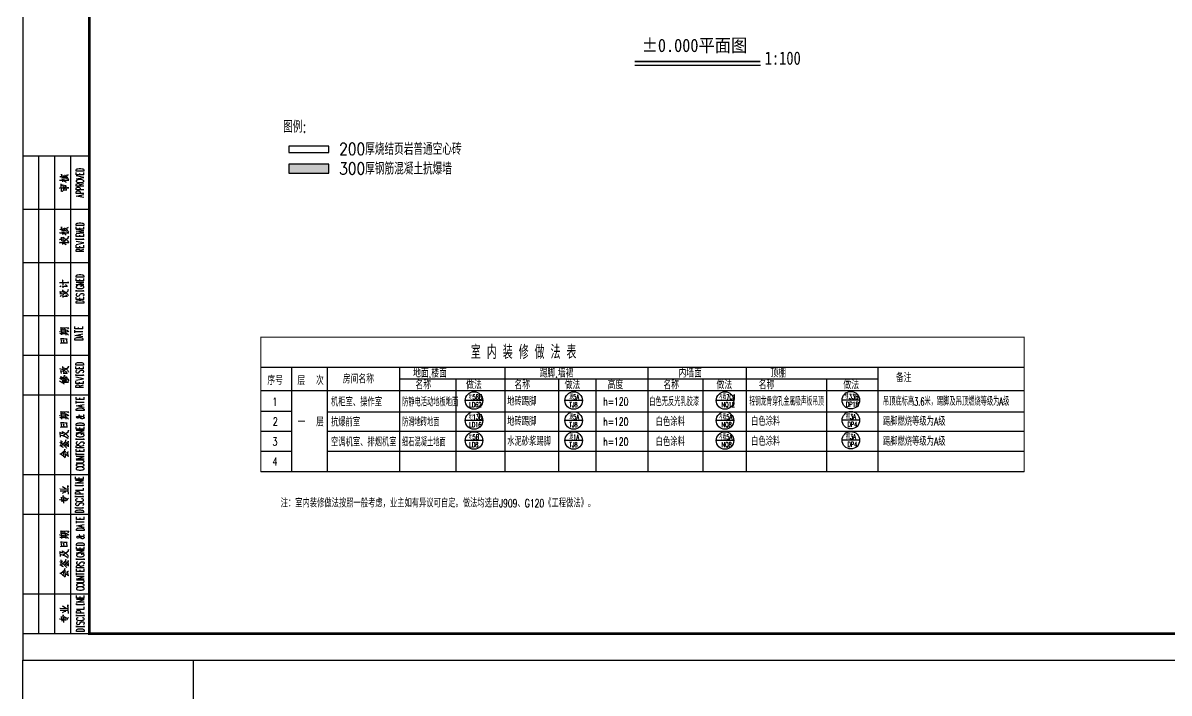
# Model space of a CAD drawing. Extents: x 5066963 to 5185393, y -485691 to -238129.
# Drawn here: x 5095824 to 5139033, y -423979 to -398709 of the extents above; entities that cross this region are included whole.
import ezdxf

# ---------------------------------------------------------------- set-up
doc = ezdxf.new("R2010")
doc.units = 0
doc.header["$LTSCALE"] = 1000
doc.header["$MEASUREMENT"] = 0
doc.layers.get('0').update_dxf_attribs({"linetype": 'CONTINUOUS'})
doc.layers.add('_0', color=7, linetype='CONTINUOUS', lineweight=25)
for name, color, linetype in [('INSERT', 64, 'CONTINUOUS'), ('PUB_TITLE', 4, 'CONTINUOUS'), ('图名', 15, 'CONTINUOUS'), ('门窗编号', 80, 'CONTINUOUS')]:
    doc.layers.add(name, color=color, linetype=linetype)
doc.styles.add('HZ1', font='txt.shx', dxfattribs={"bigfont": 'hzdx.shx'})
doc.styles.get("Standard").update_dxf_attribs({"font": 'GBENOR', "bigfont": 'GBCBIG'})
doc.styles.add('宋体', font='', dxfattribs={"width": 0.7})
doc.styles.get('宋体').set_extended_font_data('SimSun')

# ---------------------------------------------------------------- blocks, each defined once
blk = doc.blocks.new('A$C04D97144')
for p, q in [((6, 0), (6, 180)), ((12, 0), (12, 180)), ((18, 0), (18, 180)), ((0, 160), (25, 160)), ((0, 140), (25, 140)), ((0, 120), (25, 120)), ((0, 105), (25, 105)), ((0, 90), (25, 90)), ((0, 60), (25, 60)), ((0, 45), (25, 45)), ((0, 15), (25, 15))]:
    blk.add_line(p, q)
blk.add_lwpolyline([(0, 180), (0, 0), (25, 0), (25, 180)], close=True)
for points in [[(14.77, 171.68), (14.55, 173.26), (14.52, 173.14), (14.6, 172.92)], [(15.62, 172.92), (15.82, 172.82), (16.28, 172.49), (16.56, 172.15), (16.86, 171.79), (17.09, 171.47), (17.27, 171.22)], [(16.39, 172.38), (16.86, 172.95), (17.09, 173.06), (16.81, 172.89)], [(22.97, 174.41), (20.03, 174.41), (20.03, 174.9), (20.17, 175.1), (20.47, 175.24), (20.72, 175.32), (21.18, 175.38), (21.87, 175.38), (22.28, 175.32), (22.58, 175.24), (22.83, 175.1), (22.97, 174.9), (22.97, 174.41), (22.97, 174.41)], [(22.97, 173), (20.03, 173), (20.03, 173.91)], [(21.43, 173), (21.43, 173.56)], [(22.97, 173), (22.97, 173.91)], [(13.81, 170.94), (13.95, 171.05), (13.92, 171.02), (17.27, 171.02), (17, 170.98), (16.72, 171.02)], [(13.86, 172.15), (14.14, 172.35), (14.27, 172.38), (14.34, 172.35)], [(14.56, 166.93), (14.41, 169.49), (14.31, 169.43), (14.77, 169.08)], [(14.74, 172.24), (14.91, 172.21), (15.58, 171.72), (15.62, 171.68), (15.41, 172.54)], [(14.8, 171.44), (14.97, 170.34)], [(16.18, 168.75), (16.32, 168.86), (14.97, 169.04), (15.08, 169.08), (15.27, 167.31)], [(14.99, 171.05), (15.44, 170.8), (15.79, 170.59), (16.04, 170.42), (16.29, 170.2)], [(15.02, 167.18), (15.27, 167.25), (16.53, 167.36), (16.29, 167.32), (16.18, 168.75), (16.15, 168.58), (16.21, 168.27)], [(15.05, 172.71), (15.19, 172.68), (15.62, 172.35), (15.65, 172.32), (15.93, 172.07), (16.21, 171.79), (16.46, 171.47)], [(15.19, 171.05), (15.54, 171.41)], [(15.73, 167.59), (15.62, 168.61)], [(20.03, 171.46), (22.97, 172.02), (20.03, 172.59)], [(20.03, 170.48), (20.17, 170.34), (20.47, 170.2), (20.72, 170.14), (21.18, 170.06), (21.87, 170.06), (22.28, 170.14), (22.58, 170.2), (22.83, 170.34), (22.97, 170.48), (22.97, 170.77), (22.83, 170.91), (22.58, 171.05), (22.28, 171.11), (21.87, 171.19), (21.18, 171.19), (20.72, 171.11), (20.47, 171.05), (20.17, 170.91), (20.03, 170.77), (20.03, 170.48), (20.03, 170.48)], [(22.97, 168.74), (20.03, 168.74), (20.03, 169.37), (20.17, 169.57), (20.33, 169.65), (20.58, 169.71), (20.88, 169.71), (21.18, 169.65), (21.27, 169.57), (21.43, 169.37), (21.43, 168.74)], [(21.43, 169.23), (22.97, 169.71)], [(13.78, 167.95), (14.06, 168.13), (14.27, 168.19)], [(14.27, 166.93), (14.52, 166.93), (14.71, 166.88), (14.91, 166.82), (15.05, 166.76)], [(14.66, 168.06), (14.71, 168.13), (17.28, 168.09), (17.03, 168.05), (16.72, 168.09)], [(22.97, 167.34), (20.03, 167.34), (20.03, 167.97), (20.17, 168.17), (20.33, 168.24), (20.58, 168.31), (21.02, 168.31), (21.27, 168.24), (21.43, 168.17), (21.57, 167.97), (21.57, 167.34)], [(22.97, 165.93), (20.03, 165.93), (20.03, 166.57), (20.17, 166.77), (20.33, 166.84), (20.58, 166.92), (21.02, 166.92), (21.27, 166.84), (21.43, 166.77), (21.57, 166.57), (21.57, 165.93)], [(22.97, 164.39), (20.03, 164.95), (22.97, 165.52)], [(21.98, 164.61), (21.98, 165.3)], [(13.86, 152.26), (14.14, 152.46), (14.27, 152.49), (14.34, 152.46)], [(14.77, 151.79), (14.55, 153.37), (14.52, 153.26), (14.6, 153.03)], [(14.74, 152.35), (14.91, 152.32), (15.58, 151.84), (15.62, 151.79), (15.41, 152.67)], [(14.8, 151.55), (14.97, 150.45)], [(15.05, 152.82), (15.19, 152.81), (15.62, 152.46), (15.65, 152.43), (15.93, 152.18), (16.21, 151.9), (16.46, 151.58)], [(15.19, 151.16), (15.54, 151.52)], [(15.62, 153.03), (15.82, 152.95), (16.28, 152.6), (16.56, 152.26), (16.86, 151.9), (17.09, 151.58), (17.27, 151.33)], [(16.39, 152.49), (16.86, 153.06), (17.09, 153.17), (16.81, 153)], [(22.97, 153.91), (20.03, 153.91), (20.03, 154.4), (20.17, 154.6), (20.47, 154.74), (20.72, 154.82), (21.18, 154.88), (21.87, 154.88), (22.28, 154.82), (22.58, 154.74), (22.83, 154.6), (22.97, 154.4), (22.97, 153.91), (22.97, 153.91)], [(22.97, 152.51), (20.03, 152.51), (20.03, 153.42)], [(20.03, 150.83), (22.97, 151.18), (20.03, 151.52), (22.97, 151.88), (20.03, 152.23)], [(21.43, 152.51), (21.43, 153.06)], [(22.97, 152.51), (22.97, 153.42)], [(13.81, 151.05), (13.95, 151.16), (13.92, 151.13), (17.27, 151.13), (17, 151.1), (16.72, 151.13)], [(13.81, 148.52), (14.06, 148.69), (14.23, 148.76), (14.41, 148.76)], [(13.81, 147.36), (13.98, 147.5), (13.92, 147.45), (17.27, 147.45), (17.06, 147.39), (16.78, 147.45)], [(14.71, 148.1), (14.52, 149.54), (14.49, 149.43), (14.55, 149.29)], [(14.74, 147.84), (14.94, 146.76)], [(14.91, 149.01), (15.22, 149.35), (15.36, 149.43), (15.54, 149.54)], [(14.91, 148.47), (15.13, 148.44), (15.54, 148.16), (15.82, 147.95), (15.93, 147.84)], [(14.94, 147.45), (15.33, 147.28), (15.68, 147.08), (15.99, 146.89), (16.28, 146.65)], [(14.99, 151.16), (15.44, 150.91), (15.79, 150.7), (16.04, 150.53), (16.29, 150.31)], [(15.08, 147.47), (15.44, 147.88)], [(15.33, 148.98), (15.57, 149.01), (15.96, 148.83), (16.28, 148.66), (16.53, 148.47), (16.72, 148.3), (16.92, 148.13), (17.09, 147.92), (17.27, 147.67)], [(15.73, 148.21), (15.79, 148.3), (17.09, 149.29), (17.12, 149.82), (17.03, 149.32), (16.92, 149.18)], [(22.97, 149.7), (20.03, 149.7), (20.03, 150.61)], [(20.03, 148.52), (20.03, 148.98), (20.03, 148.71), (22.89, 148.71), (22.89, 148.52), (22.89, 148.98)], [(20.03, 146.76), (22.97, 147.33), (20.03, 147.89)], [(21.43, 149.7), (21.43, 150.26)], [(22.97, 149.7), (22.97, 150.61)], [(22.97, 145.5), (20.03, 145.5), (20.03, 146.42)], [(22.97, 144.03), (20.03, 144.03), (20.03, 144.67), (20.17, 144.88), (20.33, 144.94), (20.58, 145.02), (20.88, 145.02), (21.18, 144.94), (21.27, 144.88), (21.43, 144.67), (21.43, 144.03)], [(21.43, 145.5), (21.43, 146.07)], [(21.43, 144.53), (22.97, 145.02)], [(22.97, 145.5), (22.97, 146.42)], [(22.97, 134.41), (20.03, 134.41), (20.03, 134.9), (20.17, 135.1), (20.47, 135.25), (20.72, 135.31), (21.18, 135.39), (21.87, 135.39), (22.28, 135.31), (22.58, 135.25), (22.83, 135.1), (22.97, 134.9), (22.97, 134.41), (22.97, 134.41)], [(13.78, 132.37), (13.98, 132.39), (17.28, 132.39), (17.06, 132.37), (16.78, 132.39)], [(13.86, 130.75), (14.14, 130.97), (14.28, 131.08), (14.45, 131.15)], [(14.14, 128.29), (14.09, 129.06), (14, 128.99), (14.23, 128.9), (14.42, 128.9), (14.6, 128.9), (14.8, 128.9), (14.88, 128.93), (14.97, 128.99), (14.99, 129.1), (15.02, 129.24), (15.02, 129.45), (14.99, 129.56), (14.94, 129.64)], [(15.13, 131.49), (14.99, 133.33), (14.97, 133.22), (15.02, 132.98)], [(15.13, 130.33), (15.02, 131.11), (14.97, 131.07), (16.72, 131), (16.84, 130.89), (16.04, 131.66)], [(15.76, 128.08), (15.76, 128.15), (17, 129.2), (17.03, 129.73), (16.95, 129.2), (16.84, 129.06)], [(22.97, 133), (20.03, 133), (20.03, 133.91)], [(22.97, 131.46), (20.03, 131.46), (22.97, 132.45), (20.03, 132.45)], [(20.72, 131.19), (20.47, 131.11), (20.17, 130.97), (20.03, 130.83), (20.03, 130.55), (20.17, 130.42), (20.47, 130.28), (20.72, 130.2), (21.18, 130.14), (21.87, 130.14), (22.28, 130.2), (22.58, 130.28), (22.83, 130.42), (22.97, 130.55), (22.97, 130.83), (22.83, 130.97), (22.58, 131.11), (22.28, 131.19), (21.87, 131.19), (21.87, 130.83)], [(21.43, 133), (21.43, 133.56)], [(22.97, 133), (22.97, 133.91)], [(13.92, 128.22), (14.17, 128.26), (14.45, 128.26), (14.71, 128.19), (14.97, 128.11), (15.13, 128), (15.27, 127.89), (15.41, 127.75)], [(13.98, 127.12), (14.38, 127.45), (14.55, 127.52)], [(15.16, 126.7), (15.05, 127.45), (14.94, 127.34), (15.16, 127.31), (16.67, 127.3), (16.78, 127.16), (16.18, 127.75)], [(15.51, 128.11), (15.36, 129.21), (15.27, 129.13), (15.51, 129.02), (15.79, 128.88), (16.01, 128.74), (16.21, 128.6), (16.46, 128.37), (16.7, 128.11), (16.89, 127.86), (17.03, 127.66), (17.12, 127.49)], [(20.03, 129.02), (20.03, 129.48), (20.03, 129.21), (22.89, 129.21), (22.89, 129.02), (22.89, 129.48)], [(20.47, 128.24), (20.17, 128.1), (20.03, 127.89), (20.03, 127.61), (20.17, 127.41), (20.47, 127.27), (20.72, 127.27), (21.02, 127.33), (21.18, 127.41), (21.27, 127.55), (21.57, 127.97), (21.73, 128.1), (21.87, 128.18), (22.12, 128.24), (22.58, 128.24), (22.83, 128.1), (22.97, 127.89), (22.97, 127.61), (22.83, 127.41), (22.58, 127.27)], [(22.97, 126.01), (20.03, 126.01), (20.03, 126.92)], [(22.97, 124.61), (20.03, 124.61), (20.03, 125.1), (20.17, 125.3), (20.47, 125.44), (20.72, 125.52), (21.18, 125.58), (21.87, 125.58), (22.28, 125.52), (22.58, 125.44), (22.83, 125.3), (22.97, 125.1), (22.97, 124.61), (22.97, 124.61)], [(21.43, 126.01), (21.43, 126.56)], [(22.97, 126.01), (22.97, 126.92)], [(13.75, 113.87), (13.92, 113.91), (16.13, 113.83)], [(13.92, 113.06), (14.09, 113.13), (16.21, 113.13)], [(14.14, 114.51), (14.45, 114.6), (15.08, 114.6), (15.76, 114.57), (16.18, 114.51), (16.64, 114.37), (16.92, 114.2), (17.34, 113.88)], [(14.49, 114.6), (14.34, 115.45), (14.27, 115.36), (15.13, 115.36), (15.19, 115.36), (16.46, 115.39), (16.95, 115.36), (17.23, 115.33), (17.31, 115.31), (16.95, 114.89), (17.2, 115.28)], [(14.69, 112.61), (14.52, 114.29)], [(15.16, 113.16), (15.08, 113.66)], [(15.19, 114.62), (15.11, 115.11)], [(15.65, 113.17), (15.57, 113.63)], [(15.93, 114.57), (15.93, 114.62), (15.85, 115.07)], [(16.29, 112.53), (16.07, 114.29), (16.04, 114.2), (16.13, 114.09)], [(16.39, 113.63), (16.72, 113.94), (16.86, 113.94), (16.61, 113.83)], [(16.46, 113.17), (16.61, 113.16), (16.89, 112.92), (17.09, 112.72), (17.23, 112.53)], [(22.54, 114.92), (19.59, 114.92), (19.59, 115.83)], [(19.59, 113.44), (19.59, 114.43)], [(19.59, 113.94), (22.54, 113.94)], [(22.54, 111.9), (19.59, 112.47), (22.54, 113.03)], [(21, 114.92), (21, 115.48)], [(21.55, 112.12), (21.55, 112.81)], [(22.54, 114.92), (22.54, 115.83)], [(14.17, 109.58), (14.45, 109.64), (15.08, 109.67), (15.73, 109.69), (15.82, 109.69), (16.28, 109.69), (16.86, 109.69), (16.67, 109.69), (16.5, 110.8), (16.7, 111.02), (16.43, 111.08), (16.1, 111.08), (15.44, 111.12), (14.77, 111.13), (14.2, 111.13), (14.28, 111.16), (14.49, 109.67)], [(15.51, 109.69), (15.33, 110.8), (15.3, 110.69), (15.41, 110.42)], [(22.54, 110.72), (19.59, 110.72), (19.59, 111.21), (19.75, 111.41), (20.05, 111.56), (20.3, 111.63), (20.75, 111.7), (21.44, 111.7), (21.85, 111.63), (22.15, 111.56), (22.4, 111.41), (22.54, 111.21), (22.54, 110.72), (22.54, 110.72)], [(13.84, 99.93), (14.17, 99.88), (14.63, 99.71), (15.11, 99.49), (15.41, 99.32), (15.65, 99.21), (15.85, 99.08)], [(15.16, 99.49), (14.99, 100.76), (14.97, 100.62), (15.02, 100.39)], [(15.11, 100.2), (15.27, 100.2), (15.73, 100.07), (15.99, 99.96), (16.21, 99.85), (16.42, 99.71), (16.61, 99.54), (16.81, 99.35), (16.95, 99.11), (17.09, 98.89), (17.14, 98.72), (17.2, 98.55)], [(15.54, 99.35), (15.57, 99.43), (17.09, 100.31), (17.12, 100.84), (17.03, 100.34), (16.86, 100.2)], [(22.86, 101.27), (19.92, 101.27), (19.92, 101.75), (20.06, 101.97), (20.36, 102.11), (20.61, 102.18), (21.07, 102.24), (21.76, 102.24), (22.17, 102.18), (22.47, 102.11), (22.72, 101.97), (22.86, 101.75), (22.86, 101.27), (22.86, 101.27)], [(22.86, 99.87), (19.92, 99.87), (19.92, 100.78)], [(21.32, 99.87), (21.32, 100.43)], [(22.86, 99.87), (22.86, 100.78)], [(13.78, 95.27), (13.95, 95.23), (14.41, 94.98), (14.45, 94.98), (14.8, 94.75), (15.08, 94.56), (15.3, 94.35), (15.51, 94.18)], [(13.84, 96.29), (14.27, 96.08), (14.6, 95.91), (14.85, 95.72), (14.91, 95.69), (15.11, 95.55)], [(14.38, 96.02), (14.41, 96.14), (14.28, 96.99), (14.23, 96.93), (14.63, 96.65), (14.97, 96.4), (15.19, 96.16), (15.4, 95.91), (15.58, 95.66), (15.71, 95.49)], [(14.49, 98.06), (14.34, 99.21), (14.27, 99.08), (15.25, 98.94), (15.25, 99.08), (15.36, 98.23), (15.11, 98.19), (15.41, 98.23), (16.7, 98.2)], [(14.66, 95.91), (14.69, 96.02), (15.71, 97.13), (15.68, 97.5), (15.68, 97.13), (15.57, 96.99)], [(14.83, 95.3), (16.46, 95.3), (16.28, 95.27), (16.13, 95.3)], [(15.41, 96.4), (15.51, 96.36), (15.54, 96.33), (15.76, 96.05), (15.96, 95.83), (16.1, 95.63)], [(15.76, 96.62), (15.87, 96.57), (15.93, 96.54), (16.21, 96.22), (16.24, 96.16), (16.39, 96), (16.53, 95.77), (16.67, 95.55)], [(16.81, 98.12), (16.04, 99)], [(16.1, 96.88), (16.29, 96.79), (16.57, 96.47), (16.81, 96.19), (16.95, 95.91), (17.12, 95.63), (17.23, 95.38), (17.28, 95.17)], [(20.36, 99.3), (20.06, 99.16), (19.92, 98.96), (19.92, 98.67), (20.06, 98.47), (20.36, 98.33), (20.61, 98.33), (20.91, 98.39), (21.07, 98.47), (21.16, 98.61), (21.46, 99.02), (21.62, 99.16), (21.76, 99.24), (22.01, 99.3), (22.47, 99.3), (22.72, 99.16), (22.86, 98.96), (22.86, 98.67), (22.72, 98.47), (22.47, 98.33)], [(19.92, 97.28), (19.92, 97.75), (19.92, 97.48), (22.78, 97.48), (22.78, 97.28), (22.78, 97.75)], [(19.92, 95.53), (22.86, 96.08), (19.92, 96.65)], [(22.86, 94.26), (19.92, 94.26), (19.92, 95.17)], [(22.86, 94.26), (22.86, 95.17)], [(14.74, 94.86), (17.23, 94.86), (17, 94.81), (16.57, 94.86)], [(22.86, 92.8), (19.92, 92.8), (19.92, 93.43), (20.06, 93.63), (20.22, 93.71), (20.47, 93.77), (20.77, 93.77), (21.07, 93.71), (21.16, 93.63), (21.32, 93.43), (21.32, 92.8)], [(21.32, 94.26), (21.32, 94.83)], [(21.32, 93.29), (22.86, 93.77)], [(23.05, 88.31), (20.09, 88.31), (20.09, 89.22)], [(20.09, 86.83), (20.09, 87.82)], [(20.09, 87.33), (23.05, 87.33)], [(23.05, 85.29), (20.09, 85.86), (23.05, 86.42)], [(21.49, 88.31), (21.49, 88.87)], [(23.05, 88.31), (23.05, 89.22)], [(13.75, 82.18), (13.92, 82.23), (16.13, 82.15)], [(14.14, 82.82), (14.45, 82.9), (15.08, 82.9), (15.76, 82.89), (16.18, 82.82), (16.64, 82.68), (16.92, 82.51), (17.34, 82.19)], [(14.49, 82.9), (14.34, 83.77), (14.27, 83.67), (15.13, 83.67), (15.19, 83.67), (16.46, 83.7), (16.95, 83.67), (17.23, 83.64), (17.31, 83.62), (16.95, 83.2), (17.2, 83.59)], [(14.69, 80.92), (14.52, 82.6)], [(15.19, 82.93), (15.11, 83.42)], [(15.93, 82.89), (15.93, 82.93), (15.85, 83.39)], [(16.29, 80.84), (16.07, 82.6), (16.04, 82.51), (16.13, 82.4)], [(16.39, 81.94), (16.72, 82.26), (16.86, 82.26), (16.61, 82.15)], [(23.05, 84.11), (20.09, 84.11), (20.09, 84.6), (20.25, 84.8), (20.55, 84.94), (20.8, 85.02), (21.26, 85.09), (21.95, 85.09), (22.34, 85.02), (22.65, 84.94), (22.89, 84.8), (23.05, 84.6), (23.05, 84.11), (23.05, 84.11)], [(21.35, 82.43), (21.26, 82.43), (21.1, 82.35), (21.1, 82.29), (21.26, 82.21), (21.49, 82.15), (22.2, 82.01), (22.65, 81.87), (22.89, 81.72), (23.05, 81.58), (23.05, 81.3), (22.89, 81.17), (22.75, 81.1), (22.5, 81.03), (22.2, 81.03), (21.95, 81.1), (21.79, 81.17), (21.26, 81.66), (21.1, 81.72), (20.8, 81.8), (20.55, 81.8), (20.25, 81.72), (20.09, 81.58), (20.25, 81.44), (20.55, 81.38), (20.8, 81.38), (21.26, 81.44), (21.65, 81.58), (22.65, 81.94), (22.89, 82.08), (23.05, 82.21), (23.05, 82.35), (22.89, 82.43), (22.75, 82.43)], [(22.04, 85.51), (22.04, 86.2)], [(13.92, 81.38), (14.09, 81.44), (16.21, 81.44)], [(14.17, 77.89), (14.45, 77.95), (15.08, 77.98), (15.73, 78), (15.82, 78), (16.28, 78), (16.86, 78), (16.67, 78), (16.5, 79.12), (16.7, 79.34), (16.43, 79.4), (16.1, 79.4), (15.44, 79.43), (14.77, 79.45), (14.2, 79.45), (14.28, 79.48), (14.49, 77.98)], [(15.16, 81.46), (15.08, 81.97)], [(15.51, 78), (15.33, 79.12), (15.3, 79.01), (15.41, 78.74)], [(15.65, 81.49), (15.57, 81.94)], [(16.46, 81.49), (16.61, 81.46), (16.89, 81.24), (17.09, 81.03), (17.23, 80.84)], [(23.05, 78.5), (20.09, 78.5), (20.09, 78.99), (20.25, 79.21), (20.55, 79.35), (20.8, 79.41), (21.26, 79.49), (21.95, 79.49), (22.34, 79.41), (22.65, 79.35), (22.89, 79.21), (23.05, 78.99), (23.05, 78.5), (23.05, 78.5)], [(23.05, 77.11), (20.09, 77.11), (20.09, 78.02)], [(23.05, 77.11), (23.05, 78.02)], [(14.14, 74.09), (14, 76.02), (13.89, 75.88), (14.06, 75.82), (14.6, 75.63), (15.13, 75.42), (15.08, 75.38), (15.08, 75.42), (14.97, 76.24), (14.88, 76.16), (15.19, 76.02), (15.47, 75.88), (15.68, 75.77), (15.85, 75.63), (16.13, 75.42), (16.35, 75.24), (16.57, 75), (16.72, 74.8), (16.89, 74.54), (17.06, 74.26), (17.2, 74.04)], [(14.23, 74.8), (14.38, 74.8), (14.91, 74.69), (15.22, 74.61), (15.54, 74.5), (15.87, 74.36), (16.15, 74.18), (16.5, 73.98), (16.75, 73.79), (16.98, 73.55), (17.09, 73.44)], [(15.22, 74.69), (17.12, 76.16), (17.12, 76.76), (17.06, 76.23), (17.03, 76.16), (16.81, 75.94)], [(23.05, 75.57), (20.09, 75.57), (23.05, 76.56), (20.09, 76.56)], [(20.8, 75.28), (20.55, 75.22), (20.25, 75.08), (20.09, 74.94), (20.09, 74.65), (20.25, 74.51), (20.55, 74.37), (20.8, 74.31), (21.26, 74.23), (21.95, 74.23), (22.34, 74.31), (22.65, 74.37), (22.89, 74.51), (23.05, 74.65), (23.05, 74.94), (22.89, 75.08), (22.65, 75.22), (22.34, 75.28), (21.95, 75.28), (21.95, 74.94)], [(20.11, 73.11), (20.11, 73.59), (20.11, 73.32), (22.95, 73.32), (22.95, 73.11), (22.95, 73.59)], [(21.49, 77.11), (21.49, 77.67)], [(13.92, 72), (14.06, 72.03), (14.85, 71.69)], [(13.92, 70.95), (14.12, 70.92), (14.55, 70.7), (14.88, 70.49), (15.16, 70.27)], [(14.23, 67.74), (15.76, 69.05), (15.76, 69.08), (15.79, 69.5), (15.71, 69.05), (15.57, 68.87)], [(14.49, 70.73), (14.41, 71.54)], [(14.56, 71.83), (14.42, 72.85)], [(14.52, 70.92), (14.94, 71.12)], [(14.6, 72.14), (15.05, 72.39)], [(14.85, 71.48), (14.99, 71.47), (15.51, 71.01), (15.57, 70.98), (15.82, 70.74), (16.13, 70.35), (16.28, 70.16), (16.42, 69.96)], [(15.05, 71.43), (16.13, 72.56), (16.13, 73.02), (16.1, 72.56), (15.9, 72.33)], [(15.76, 71.86), (15.87, 70.95)], [(16.04, 71.37), (16.46, 71.48), (16.7, 71.43), (16.39, 71.43)], [(16.07, 72.08), (16.28, 72.08), (17.06, 71.75)], [(16.28, 70.84), (16.64, 70.98), (16.81, 70.98), (16.57, 70.95)], [(17.14, 70.46), (17, 72.63), (17, 72.49), (17.03, 72.17)], [(20.55, 72.35), (20.25, 72.2), (20.09, 72), (20.09, 71.72), (20.25, 71.51), (20.55, 71.37), (20.8, 71.37), (21.1, 71.43), (21.26, 71.51), (21.35, 71.65), (21.65, 72.06), (21.79, 72.2), (21.95, 72.28), (22.2, 72.35), (22.65, 72.35), (22.89, 72.2), (23.05, 72), (23.05, 71.72), (22.89, 71.51), (22.65, 71.37)], [(23.05, 70.04), (20.09, 70.04), (20.09, 70.66), (20.25, 70.88), (20.39, 70.95), (20.64, 71.03), (20.94, 71.03), (21.26, 70.95), (21.35, 70.88), (21.49, 70.66), (21.49, 70.04)], [(23.05, 68.7), (20.09, 68.7), (20.09, 69.61)], [(21.49, 70.52), (23.05, 71.03)], [(21.49, 68.7), (21.49, 69.27)], [(23.05, 68.7), (23.05, 69.61)], [(13.89, 67.85), (14.03, 67.84), (14.49, 67.57), (14.97, 67.24), (15.27, 66.96), (15.62, 66.61), (15.93, 66.27)], [(15.4, 67.27), (15.4, 67.29), (15.4, 67.35), (15.27, 68.26), (15.27, 68.13), (15.33, 67.99)], [(16.04, 66.69), (16.07, 66.82), (15.9, 68.76), (15.87, 68.65), (15.9, 68.54)], [(16.13, 67.63), (16.24, 67.6), (16.78, 67.18), (17.09, 66.93), (17.12, 66.83), (16.86, 68.4), (16.39, 67.99)], [(16.86, 68.4), (17, 68.51), (17.17, 68.59)], [(20.09, 67.24), (20.09, 68.21)], [(20.09, 67.73), (23.05, 67.73)], [(23.05, 65.76), (20.09, 65.76), (23.05, 66.75), (20.09, 66.75)], [(20.09, 64.44), (22.2, 64.44), (22.65, 64.51), (22.89, 64.65), (23.05, 64.85), (23.05, 64.99), (22.89, 65.21), (22.65, 65.35), (22.2, 65.42), (20.09, 65.42)], [(20.09, 63.39), (20.25, 63.25), (20.55, 63.11), (20.8, 63.05), (21.26, 62.97), (21.95, 62.97), (22.34, 63.05), (22.65, 63.11), (22.89, 63.25), (23.05, 63.39), (23.05, 63.67), (22.89, 63.81), (22.65, 63.94), (22.34, 64.02), (21.95, 64.08), (21.26, 64.08), (20.8, 64.02), (20.55, 63.94), (20.25, 63.81), (20.09, 63.67), (20.09, 63.39), (20.09, 63.39)], [(20.8, 62.68), (20.55, 62.62), (20.25, 62.48), (20.09, 62.34), (20.09, 62.06), (20.25, 61.91), (20.55, 61.77), (20.8, 61.71), (21.26, 61.63), (21.95, 61.63), (22.34, 61.71), (22.65, 61.77), (22.89, 61.91), (23.05, 62.06), (23.05, 62.34), (22.89, 62.48), (22.65, 62.62), (22.34, 62.68)], [(22.81, 58.27), (19.86, 58.27), (19.86, 59.18)], [(22.81, 56.73), (19.86, 56.73), (22.81, 57.72), (19.86, 57.72)], [(21.26, 58.27), (21.26, 58.83)], [(22.81, 58.27), (22.81, 59.18)], [(13.86, 54.53), (14.09, 54.59), (17.03, 54.53)], [(14.06, 53.82), (14.31, 53.87), (17.06, 53.87)], [(14.8, 55.44), (15.16, 55.38), (15.71, 55.02), (16.28, 54.56)], [(14.91, 53.02), (15.85, 53.43), (16.15, 53.48)], [(15.36, 49.2), (15.19, 52.03), (15.16, 51.89), (15.19, 51.72)], [(17.12, 52.63), (16.98, 55.83), (16.95, 55.69), (17, 55.38)], [(19.86, 54.07), (22.81, 54.07), (22.81, 54.91)], [(22.81, 52.6), (19.86, 52.6), (19.86, 53.23), (20.01, 53.45), (20.16, 53.51), (20.41, 53.59), (20.86, 53.59), (21.11, 53.51), (21.26, 53.45), (21.41, 53.23), (21.41, 52.6)], [(19.87, 55.68), (19.87, 56.15), (19.87, 55.88), (22.72, 55.88), (22.72, 55.68), (22.72, 56.15)], [(19.87, 51.48), (19.87, 51.95), (19.87, 51.69), (22.72, 51.69), (22.72, 51.48), (22.72, 51.95)], [(13.84, 50.54), (14.06, 50.56), (15.11, 50.34), (16.04, 50.08), (15.99, 50.02), (15.79, 51.39), (15.71, 51.36), (16.84, 50.68)], [(14.74, 49.71), (14.55, 51.5), (14.55, 51.39), (14.6, 51.18)], [(16.46, 50.05), (16.7, 50.4), (16.84, 50.62), (16.98, 50.87), (17.09, 51.01), (17.23, 51.11)], [(20.56, 50.85), (20.31, 50.78), (20.01, 50.65), (19.86, 50.51), (19.86, 50.23), (20.01, 50.08), (20.31, 49.94), (20.56, 49.88), (21.02, 49.8), (21.71, 49.8), (22.1, 49.88), (22.42, 49.94), (22.65, 50.08), (22.81, 50.23), (22.81, 50.51), (22.65, 50.65), (22.42, 50.78), (22.1, 50.85)], [(20.31, 49.31), (20.01, 49.17), (19.86, 48.97), (19.86, 48.69), (20.01, 48.47), (20.31, 48.34), (20.56, 48.34), (20.86, 48.4), (21.02, 48.47), (21.11, 48.61), (21.41, 49.03), (21.55, 49.17), (21.71, 49.24), (21.96, 49.31), (22.42, 49.31), (22.65, 49.17), (22.81, 48.97), (22.81, 48.69), (22.65, 48.47), (22.42, 48.34)], [(19.87, 47.29), (19.87, 47.74), (19.87, 47.48), (22.72, 47.48), (22.72, 47.29), (22.72, 47.74)], [(22.81, 45.67), (19.86, 45.67), (19.86, 46.16), (20.01, 46.38), (20.31, 46.52), (20.56, 46.58), (21.02, 46.66), (21.71, 46.66), (22.1, 46.58), (22.42, 46.52), (22.65, 46.38), (22.81, 46.16), (22.81, 45.67), (22.81, 45.67)], [(23.13, 43.08), (20.19, 43.08), (20.19, 43.99)], [(21.59, 43.08), (21.59, 43.64)], [(23.13, 43.08), (23.13, 43.99)], [(20.19, 41.62), (20.19, 42.59)], [(20.19, 42.1), (23.13, 42.1)], [(23.13, 40.08), (20.19, 40.63), (23.13, 41.19)], [(23.13, 38.88), (20.19, 38.88), (20.19, 39.37), (20.33, 39.58), (20.63, 39.72), (20.88, 39.79), (21.33, 39.86), (22.03, 39.86), (22.43, 39.79), (22.73, 39.72), (22.98, 39.58), (23.13, 39.37), (23.13, 38.88), (23.13, 38.88)], [(22.14, 40.28), (22.14, 40.97)], [(13.75, 37.17), (13.92, 37.23), (16.13, 37.14)], [(13.92, 36.39), (14.09, 36.43), (16.21, 36.43)], [(14.14, 37.83), (14.45, 37.91), (15.08, 37.91), (15.76, 37.88), (16.18, 37.83), (16.64, 37.69), (16.92, 37.52), (17.34, 37.2)], [(14.49, 37.91), (14.34, 38.76), (14.27, 38.68), (15.13, 38.68), (15.19, 38.68), (16.46, 38.71), (16.95, 38.68), (17.23, 38.65), (17.31, 38.62), (16.95, 38.19), (17.2, 38.59)], [(14.69, 35.93), (14.52, 37.6)], [(15.16, 36.46), (15.08, 36.98)], [(15.19, 37.94), (15.11, 38.43)], [(15.65, 36.5), (15.57, 36.95)], [(15.93, 37.88), (15.93, 37.94), (15.85, 38.4)], [(16.29, 35.84), (16.07, 37.6), (16.04, 37.52), (16.13, 37.41)], [(16.39, 36.95), (16.72, 37.27), (16.86, 37.27), (16.61, 37.14)], [(16.46, 36.5), (16.61, 36.46), (16.89, 36.24), (17.09, 36.04), (17.23, 35.84)], [(21.43, 37.2), (21.33, 37.2), (21.18, 37.12), (21.18, 37.06), (21.33, 36.98), (21.59, 36.92), (22.28, 36.78), (22.73, 36.64), (22.98, 36.5), (23.13, 36.35), (23.13, 36.09), (22.98, 35.95), (22.83, 35.87), (22.58, 35.8), (22.28, 35.8), (22.03, 35.87), (21.88, 35.95), (21.33, 36.43), (21.18, 36.5), (20.88, 36.57), (20.63, 36.57), (20.33, 36.5), (20.19, 36.35), (20.33, 36.21), (20.63, 36.15), (20.88, 36.15), (21.33, 36.21), (21.73, 36.35), (22.73, 36.72), (22.98, 36.86), (23.13, 36.98), (23.13, 37.12), (22.98, 37.2), (22.83, 37.2)], [(14.14, 29.1), (14, 31.03), (13.89, 30.89), (14.06, 30.82), (14.6, 30.62), (15.13, 30.43), (15.08, 30.37), (15.08, 30.43), (14.97, 31.25), (14.88, 31.17), (15.19, 31.03), (15.47, 30.89), (15.68, 30.76), (15.85, 30.62), (16.13, 30.43), (16.35, 30.23), (16.57, 30.01), (16.72, 29.8), (16.89, 29.55), (17.06, 29.27), (17.2, 29.03)], [(14.17, 32.9), (14.45, 32.95), (15.08, 32.98), (15.73, 33.01), (15.82, 33.01), (16.28, 33.01), (16.86, 33.01), (16.67, 33.01), (16.5, 34.11), (16.7, 34.34), (16.43, 34.39), (16.1, 34.39), (15.44, 34.42), (14.77, 34.45), (14.2, 34.45), (14.28, 34.49), (14.49, 32.98)], [(15.22, 29.69), (17.12, 31.17), (17.12, 31.77), (17.06, 31.22), (17.03, 31.17), (16.81, 30.93)], [(15.51, 33.01), (15.33, 34.11), (15.3, 34), (15.41, 33.75)], [(23.13, 33.28), (20.19, 33.28), (20.19, 33.78), (20.33, 33.98), (20.63, 34.12), (20.88, 34.19), (21.33, 34.27), (22.03, 34.27), (22.43, 34.19), (22.73, 34.12), (22.98, 33.98), (23.13, 33.78), (23.13, 33.28), (23.13, 33.28)], [(23.13, 31.88), (20.19, 31.88), (20.19, 32.79)], [(23.13, 30.34), (20.19, 30.34), (23.13, 31.33), (20.19, 31.33)], [(21.59, 31.88), (21.59, 32.44)], [(23.13, 31.88), (23.13, 32.79)], [(13.92, 26.99), (14.06, 27.02), (14.85, 26.69)], [(13.92, 25.95), (14.12, 25.92), (14.55, 25.69), (14.88, 25.5), (15.16, 25.26)], [(14.23, 29.8), (14.38, 29.8), (14.91, 29.69), (15.22, 29.6), (15.54, 29.49), (15.87, 29.35), (16.15, 29.18), (16.5, 28.99), (16.75, 28.78), (16.98, 28.56), (17.09, 28.45)], [(14.49, 25.72), (14.41, 26.55)], [(14.56, 26.83), (14.42, 27.86)], [(14.52, 25.92), (14.94, 26.13)], [(14.6, 27.15), (15.05, 27.4)], [(14.85, 26.49), (14.99, 26.46), (15.51, 26), (15.57, 25.99), (15.82, 25.75), (16.13, 25.36), (16.28, 25.15), (16.42, 24.97)], [(15.05, 26.43), (16.13, 27.57), (16.13, 28.01), (16.1, 27.57), (15.9, 27.34)], [(15.76, 26.85), (15.87, 25.95)], [(16.04, 26.38), (16.46, 26.49), (16.7, 26.43), (16.39, 26.43)], [(16.07, 27.09), (16.28, 27.09), (17.06, 26.74)], [(16.28, 25.84), (16.64, 25.99), (16.81, 25.99), (16.57, 25.95)], [(17.14, 25.47), (17, 27.62), (17, 27.48), (17.03, 27.16)], [(20.88, 30.06), (20.63, 29.99), (20.33, 29.85), (20.19, 29.71), (20.19, 29.43), (20.33, 29.29), (20.63, 29.14), (20.88, 29.08), (21.33, 29.02), (22.03, 29.02), (22.43, 29.08), (22.73, 29.14), (22.98, 29.29), (23.13, 29.43), (23.13, 29.71), (22.98, 29.85), (22.73, 29.99), (22.43, 30.06), (22.03, 30.06), (22.03, 29.71)], [(20.19, 27.89), (20.19, 28.36), (20.19, 28.09), (23.05, 28.09), (23.05, 27.89), (23.05, 28.36)], [(20.63, 27.12), (20.33, 26.98), (20.19, 26.77), (20.19, 26.49), (20.33, 26.28), (20.63, 26.14), (20.88, 26.14), (21.18, 26.21), (21.33, 26.28), (21.43, 26.43), (21.73, 26.83), (21.88, 26.98), (22.03, 27.05), (22.28, 27.12), (22.73, 27.12), (22.98, 26.98), (23.13, 26.77), (23.13, 26.49), (22.98, 26.28), (22.73, 26.14)], [(13.89, 22.86), (14.03, 22.83), (14.49, 22.58), (14.97, 22.23), (15.27, 21.95), (15.62, 21.62), (15.93, 21.27)], [(14.23, 22.75), (15.76, 24.05), (15.76, 24.09), (15.79, 24.51), (15.71, 24.05), (15.57, 23.88)], [(15.4, 22.26), (15.4, 22.29), (15.4, 22.36), (15.27, 23.25), (15.27, 23.14), (15.33, 23)], [(16.04, 21.7), (16.07, 21.81), (15.9, 23.77), (15.87, 23.66), (15.9, 23.54)], [(16.13, 22.64), (16.24, 22.61), (16.78, 22.18), (17.09, 21.93), (17.12, 21.84), (16.86, 23.39), (16.39, 23)], [(16.86, 23.39), (17, 23.52), (17.17, 23.6)], [(23.13, 24.81), (20.19, 24.81), (20.19, 25.44), (20.33, 25.66), (20.49, 25.72), (20.74, 25.8), (21.04, 25.8), (21.33, 25.72), (21.43, 25.66), (21.59, 25.44), (21.59, 24.81)], [(23.13, 23.49), (20.19, 23.49), (20.19, 24.38)], [(20.19, 22.01), (20.19, 22.99)], [(20.19, 22.5), (23.13, 22.5)], [(21.59, 25.3), (23.13, 25.8)], [(21.59, 23.49), (21.59, 24.04)], [(23.13, 23.49), (23.13, 24.38)], [(23.13, 20.54), (20.19, 20.54), (23.13, 21.52), (20.19, 21.52)], [(20.19, 19.22), (22.28, 19.22), (22.73, 19.28), (22.98, 19.42), (23.13, 19.62), (23.13, 19.77), (22.98, 19.99), (22.73, 20.13), (22.28, 20.19), (20.19, 20.19)], [(20.19, 18.16), (20.33, 18.02), (20.63, 17.88), (20.88, 17.82), (21.33, 17.74), (22.03, 17.74), (22.43, 17.82), (22.73, 17.88), (22.98, 18.02), (23.13, 18.16), (23.13, 18.45), (22.98, 18.59), (22.73, 18.73), (22.43, 18.79), (22.03, 18.85), (21.33, 18.85), (20.88, 18.79), (20.63, 18.73), (20.33, 18.59), (20.19, 18.45), (20.19, 18.16), (20.19, 18.16)], [(20.88, 17.46), (20.63, 17.39), (20.33, 17.25), (20.19, 17.11), (20.19, 16.83), (20.33, 16.69), (20.63, 16.54), (20.88, 16.48), (21.33, 16.42), (22.03, 16.42), (22.43, 16.48), (22.73, 16.54), (22.98, 16.69), (23.13, 16.83), (23.13, 17.11), (22.98, 17.25), (22.73, 17.39), (22.43, 17.46)], [(23.13, 13.43), (20.19, 13.43), (20.19, 14.35)], [(21.59, 13.43), (21.59, 14)], [(23.13, 13.43), (23.13, 14.35)], [(13.86, 9.54), (14.09, 9.59), (17.03, 9.54)], [(14.06, 8.82), (14.31, 8.88), (17.06, 8.88)], [(14.8, 10.43), (15.16, 10.39), (15.71, 10.01), (16.28, 9.55)], [(17.12, 7.64), (16.98, 10.84), (16.95, 10.7), (17, 10.39)], [(23.13, 11.89), (20.19, 11.89), (23.13, 12.87), (20.19, 12.87)], [(20.19, 10.84), (20.19, 11.31), (20.19, 11.05), (23.05, 11.05), (23.05, 10.84), (23.05, 11.31)], [(20.19, 9.24), (23.13, 9.24), (23.13, 10.07)], [(23.13, 7.76), (20.19, 7.76), (20.19, 8.39), (20.33, 8.61), (20.49, 8.67), (20.74, 8.75), (21.18, 8.75), (21.43, 8.67), (21.59, 8.61), (21.73, 8.39), (21.73, 7.76)], [(13.84, 5.53), (14.06, 5.56), (15.11, 5.34), (16.04, 5.08), (15.99, 5.03), (15.79, 6.38), (15.71, 6.37), (16.84, 5.67)], [(14.74, 4.72), (14.55, 6.51), (14.55, 6.38), (14.6, 6.19)], [(14.91, 8.03), (15.85, 8.42), (16.15, 8.49)], [(15.36, 4.2), (15.19, 7.04), (15.16, 6.9), (15.19, 6.73)], [(16.46, 5.06), (16.7, 5.39), (16.84, 5.63), (16.98, 5.88), (17.09, 6.02), (17.23, 6.1)], [(20.19, 6.65), (20.19, 7.12), (20.19, 6.85), (23.05, 6.85), (23.05, 6.65), (23.05, 7.12)], [(20.88, 6.02), (20.63, 5.94), (20.33, 5.8), (20.19, 5.66), (20.19, 5.39), (20.33, 5.25), (20.63, 5.11), (20.88, 5.03), (21.33, 4.97), (22.03, 4.97), (22.43, 5.03), (22.73, 5.11), (22.98, 5.25), (23.13, 5.39), (23.13, 5.66), (22.98, 5.8), (22.73, 5.94), (22.43, 6.02)], [(20.63, 4.48), (20.33, 4.34), (20.19, 4.12), (20.19, 3.85), (20.33, 3.63), (20.63, 3.49), (20.88, 3.49), (21.18, 3.57), (21.33, 3.63), (21.43, 3.77), (21.73, 4.2), (21.88, 4.34), (22.03, 4.4), (22.28, 4.48), (22.73, 4.48), (22.98, 4.34), (23.13, 4.12), (23.13, 3.85), (22.98, 3.63), (22.73, 3.49)], [(20.19, 2.45), (20.19, 2.91), (20.19, 2.64), (23.05, 2.64), (23.05, 2.45), (23.05, 2.91)], [(23.13, 0.84), (20.19, 0.84), (20.19, 1.32), (20.33, 1.54), (20.63, 1.67), (20.88, 1.75), (21.33, 1.81), (22.03, 1.81), (22.43, 1.75), (22.73, 1.67), (22.98, 1.54), (23.13, 1.32), (23.13, 0.84), (23.13, 0.84)]]:
    blk.add_lwpolyline(points)
blk = doc.blocks.new('A$C1BD43FEB')
blk.add_blockref('A$C04D97144', (0, 0))
blk = doc.blocks.new('GXED01100007000C')
blk.add_blockref('A$C1BD43FEB', (-25, 0))

msp = doc.modelspace()

# ---------------------------------------------------------------- hatches: boundary and pattern name
msp.add_hatch(color=256).paths.add_polyline_path([(5107358, -404038), (5105853.6, -404038), (5105853.6, -404378), (5107358, -404378)])

# ---------------------------------------------------------------- linework, layer by layer
for p, q in [((5104796.1, -411685.4), (5133576.3, -411685.4)), ((5105950.2, -411685.4), (5105950.2, -415617.5)), ((5107296.1, -411685.4), (5107296.1, -415617.5)), ((5110019.2, -411685.4), (5110019.2, -415617.5)), ((5113986.5, -411685.4), (5113986.5, -415617.5)), ((5119382.3, -411685.4), (5119382.3, -415617.5)), ((5123086.2, -411685.4), (5123086.2, -415617.5)), ((5128055.3, -411685.4), (5128055.3, -415617.5)), ((5110019.2, -412127.3), (5128055.3, -412127.3)), ((5112139.8, -412127.3), (5112139.8, -415617.5)), ((5116019.7, -412127.3), (5116019.7, -415617.5)), ((5117417.5, -412127.3), (5117417.5, -415617.5)), ((5121460.6, -412127.3), (5121460.6, -415617.5)), ((5126112.9, -412127.3), (5126112.9, -415617.5)), ((5104796.1, -412569.1), (5133576.3, -412569.1)), ((5104796.1, -413353.7), (5105950.2, -413353.7)), ((5107296.1, -413368.7), (5133576.3, -413368.7)), ((5121460.6, -413621.5), (5121460.6, -414817.9)), ((5104796.1, -414108.3), (5105950.2, -414108.3)), ((5107296.1, -414108.3), (5133576.3, -414108.3)), ((5104796.1, -414862.9), (5105950.2, -414862.9)), ((5107296.1, -414862.9), (5133576.3, -414862.9)), ((5104796.1, -415617.5), (5105950.2, -415617.5)), ((5104796.1, -415617.5), (5105950.2, -415617.5)), ((5104796.1, -415617.5), (5105950.2, -415617.5)), ((5104796.1, -415617.5), (5133576.3, -415617.5)), ((5104796.1, -415617.5), (5105950.2, -415617.5)), ((5105950.2, -415617.5), (5133576.3, -415617.5)), ((5107296.1, -415617.5), (5133576.3, -415617.5))]:
    msp.add_line(p, q)
for points in [[(5105853.6, -403595.4), (5107358, -403595.4), (5107358, -403355.4), (5105853.6, -403355.4)], [(5105853.6, -404378), (5107358, -404378), (5107358, -404038), (5105853.6, -404038)]]:
    msp.add_lwpolyline(points, close=True)
at = {"const_width": 37.7}
msp.add_lwpolyline([(5133576.3, -410553.9), (5133576, -410553.5), (5104796.1, -410553.5), (5104796.1, -415617.5), (5133576.3, -415617.5), (5133576.3, -410553.9)], dxfattribs=at)
at = {"layer": '_0', "color": 0}
msp.add_lwpolyline([(5095824.1, -422737.3), (5102236.5, -422737.3), (5102236.5, -426290.7), (5095824.1, -426290.7)], close=True, dxfattribs=at)
at = {"layer": 'PUB_TITLE', "color": 4}
msp.add_lwpolyline([(5095824.1, -422737.3), (5179924.1, -422737.3), (5179924.1, -363337.3), (5095824.1, -363337.3)], close=True, dxfattribs=at)
at = {"layer": 'PUB_TITLE', "color": 4, "const_width": 100}
msp.add_lwpolyline([(5098324.1, -421737.3), (5178924.1, -421737.3), (5178924.1, -364337.3), (5098324.1, -364337.3)], close=True, dxfattribs=at)
at = {"layer": '图名'}
msp.add_line((5118892.1, -400299.7), (5123624.9, -400299.7), dxfattribs=at)
at = {"layer": '图名', "const_width": 70}
msp.add_lwpolyline([(5118892.1, -400166.6), (5123624.9, -400166.6)], dxfattribs=at)
at = {"layer": '门窗编号'}
for p, q in [((5113158.9, -412947.9), (5112499.6, -412947.9)), ((5116917.9, -412947.9), (5116258.6, -412947.9)), ((5122621.7, -412947.9), (5121962.4, -412947.9)), ((5127366.1, -412935.6), (5126706.8, -412935.6)), ((5113158.9, -413702.5), (5112499.6, -413702.5)), ((5116917.9, -413702.5), (5116258.6, -413702.5)), ((5122621.7, -413702.5), (5121962.4, -413702.5)), ((5127366.1, -413690.2), (5126706.8, -413690.2)), ((5113158.9, -414457.1), (5112499.6, -414457.1)), ((5116917.9, -414457.1), (5116258.6, -414457.1)), ((5122621.7, -414457.1), (5121962.4, -414457.1)), ((5127366.1, -414444.8), (5126706.8, -414444.8))]:
    msp.add_line(p, q, dxfattribs=at)
for centre in [(5112829.3, -412947.9), (5116588.3, -412947.9), (5122292, -412947.9), (5127036.5, -412935.6), (5112829.3, -413702.5), (5116588.3, -413702.5), (5122292, -413702.5), (5127036.5, -413690.2), (5112829.3, -414457.1), (5116588.3, -414457.1), (5122292, -414457.1), (5127036.5, -414444.8)]:
    msp.add_circle(centre, 329.7, dxfattribs=at)

# ---------------------------------------------------------------- block references
at = {"color": 0, "xscale": 100, "yscale": 100, "zscale": 100}
msp.add_blockref('GXED01100007000C', (5098324.1, -421737.3), dxfattribs=at)

# ---------------------------------------------------------------- texts
at = {"color": 4, "style": 'HZ1'}
for s, height, width, p in [('图例:', 450, 0.85, (5105630.8, -402847.8)), ('200厚烧结页岩普通空心砖', 450, 0.85, (5107744.1, -403686.7)), ('300厚钢筋混凝土抗爆墙', 450, 0.85, (5107744.1, -404426.1)), ('地面.楼面', 301.84, 0.75, (5110532.5, -412075.1)), ('踢脚.墙裙', 301.84, 0.75, (5115302.8, -412075.1)), ('内墙面', 301.84, 0.75, (5120538.6, -412075.1)), ('顶棚', 301.84, 0.75, (5124004.9, -412075.1)), ('序号', 301.84, 0.75, (5105038.8, -412351.7)), ('层', 301.8, 0.75, (5106169.8, -412356.1)), ('次', 301.8, 0.75, (5106871.4, -412356.1)), ('房间名称', 301.84, 0.75, (5107883.5, -412297.8)), ('名称', 301.84, 0.75, (5110623, -412516.6)), ('做法', 301.84, 0.75, (5112533.2, -412516.6)), ('名称', 301.84, 0.75, (5114353.6, -412516.6)), ('做法', 301.84, 0.75, (5116247.8, -412516.6)), ('高度', 301.84, 0.75, (5117867, -412516.6)), ('名称', 301.84, 0.75, (5119968.3, -412516.6)), ('做法', 301.84, 0.75, (5121972.4, -412516.6)), ('名称', 301.84, 0.75, (5123563.4, -412516.6)), ('做法', 301.84, 0.75, (5126755.9, -412516.6)), ('备注', 301.84, 0.75, (5128734.1, -412249)), ('1', 301.8, 0.75, (5105227.9, -413143.4)), ('防静电活动地板地面', 301.84, 0.6, (5110115.3, -413164)), ('地58B', 188.65, 0.6, (5112631, -412905.1)), ('LD62', 188.65, 0.6, (5112649.1, -413199.4)), ('地砖踢脚', 301.84, 0.7, (5114082.2, -413139.6)), ('踢5A', 188.65, 0.6, (5116419.7, -412905.1)), ('TJ8', 188.65, 0.6, (5116425.1, -413199.4)), ('h=120', 301.84, 0.7, (5117700.2, -413139.6)), ('白色无反光乳胶漆', 301.84, 0.6, (5119434.5, -413150.5)), ('内墙7C1', 188.65, 0.6, (5122045.3, -412905.1)), ('NQ12', 188.65, 0.6, (5122166.3, -413199.4)), ('轻钢龙骨穿孔金属吸声板吊顶', 301.84, 0.55, (5123209, -413138.2)), ('棚33B', 188.65, 0.6, (5126811, -412892.8)), ('DP18', 188.65, 0.6, (5126850.3, -413187.1)), ('吊顶底标高3.6米，踢脚及吊顶燃烧等级为A级', 301.84, 0.6, (5128245.7, -413138.2)), ('地13B', 188.65, 0.6, (5112631, -413659.7)), ('踢5A', 188.65, 0.6, (5116419.7, -413659.7)), ('内墙5A', 188.65, 0.6, (5122045.3, -413659.7)), ('棚3A', 188.65, 0.6, (5126856.3, -413647.4)), ('2', 301.8, 0.75, (5105244.1, -413885.3)), ('一', 301.8, 0.75, (5106180.7, -413919.8)), ('层', 301.8, 0.75, (5106877.3, -413919.8)), ('防滑地砖地面', 301.84, 0.6, (5110115.3, -413918.6)), ('LD16', 188.65, 0.6, (5112649.1, -413954)), ('地砖踢脚', 301.84, 0.7, (5114082.2, -413894.2)), ('TJ8', 188.65, 0.6, (5116425.1, -413954)), ('h=120', 301.84, 0.7, (5117700.2, -413894.2)), ('白色涂料', 301.84, 0.7, (5119677, -413905.1)), ('NQ8', 188.65, 0.6, (5122166.3, -413954)), ('白色涂料', 301.84, 0.7, (5123276.5, -413892.8)), ('DP4', 188.65, 0.6, (5126910.7, -413941.7)), ('踢脚燃烧等级为A级', 301.84, 0.7, (5128245.7, -413892.8)), ('3', 301.8, 0.75, (5105227.9, -414647.3)), ('细石混凝土地面', 301.84, 0.6, (5110115.3, -414673.2)), ('地5B', 188.65, 0.6, (5112631, -414414.3)), ('水泥砂浆踢脚', 301.84, 0.7, (5114082.2, -414648.8)), ('踢1A', 188.65, 0.6, (5116419.7, -414414.3)), ('h=120', 301.84, 0.7, (5117700.2, -414648.8)), ('白色涂料', 301.84, 0.7, (5119677, -414659.7)), ('内墙5A', 188.65, 0.6, (5122045.3, -414414.3)), ('白色涂料', 301.84, 0.7, (5123276.5, -414647.4)), ('棚3A', 188.65, 0.6, (5126856.3, -414402)), ('踢脚燃烧等级为A级', 301.84, 0.7, (5128245.7, -414647.4)), ('LD8', 188.65, 0.6, (5112649.1, -414708.6)), ('TJ8', 188.65, 0.6, (5116425.1, -414708.6)), ('NQ8', 188.65, 0.6, (5122166.3, -414708.6)), ('DP4', 188.65, 0.6, (5126910.7, -414696.3)), ('4', 301.8, 0.75, (5105227.9, -415401.9))]:
    msp.add_text(s, height=height, dxfattribs=dict(at, width=width)).set_placement(p)
at = {"color": 4, "style": 'HZ1', "oblique": 0.7, "width": 0.7}
for s, p in [('机柜室、操作室', (5107435.9, -413164)), ('抗爆前室', (5107435.9, -413918.6)), ('空调机室、排烟机室', (5107435.9, -414673.2)), ('注：室内装修做法按照一般考虑，业主如有异议可自定。做法均选自J909、G120《工程做法》。', (5105537.7, -416972.9))]:
    msp.add_text(s, height=301.84, dxfattribs=at).set_placement(p)
at = {"layer": 'INSERT', "width": 0.8}
msp.add_text('室 内 装 修 做 法 表', height=520.448, dxfattribs=at).set_placement((5112712.4, -411379.4, -1400.5))
at = {"layer": '图名', "style": '宋体'}
for s, width, p in [('%%P0.000平面图', 0.9, (5119149.2, -399805.8)), ('1:100', 0.8, (5123788.6, -400286.6))]:
    msp.add_text(s, height=500, dxfattribs=dict(at, width=width)).set_placement(p)

doc.saveas('drawing.dxf')
